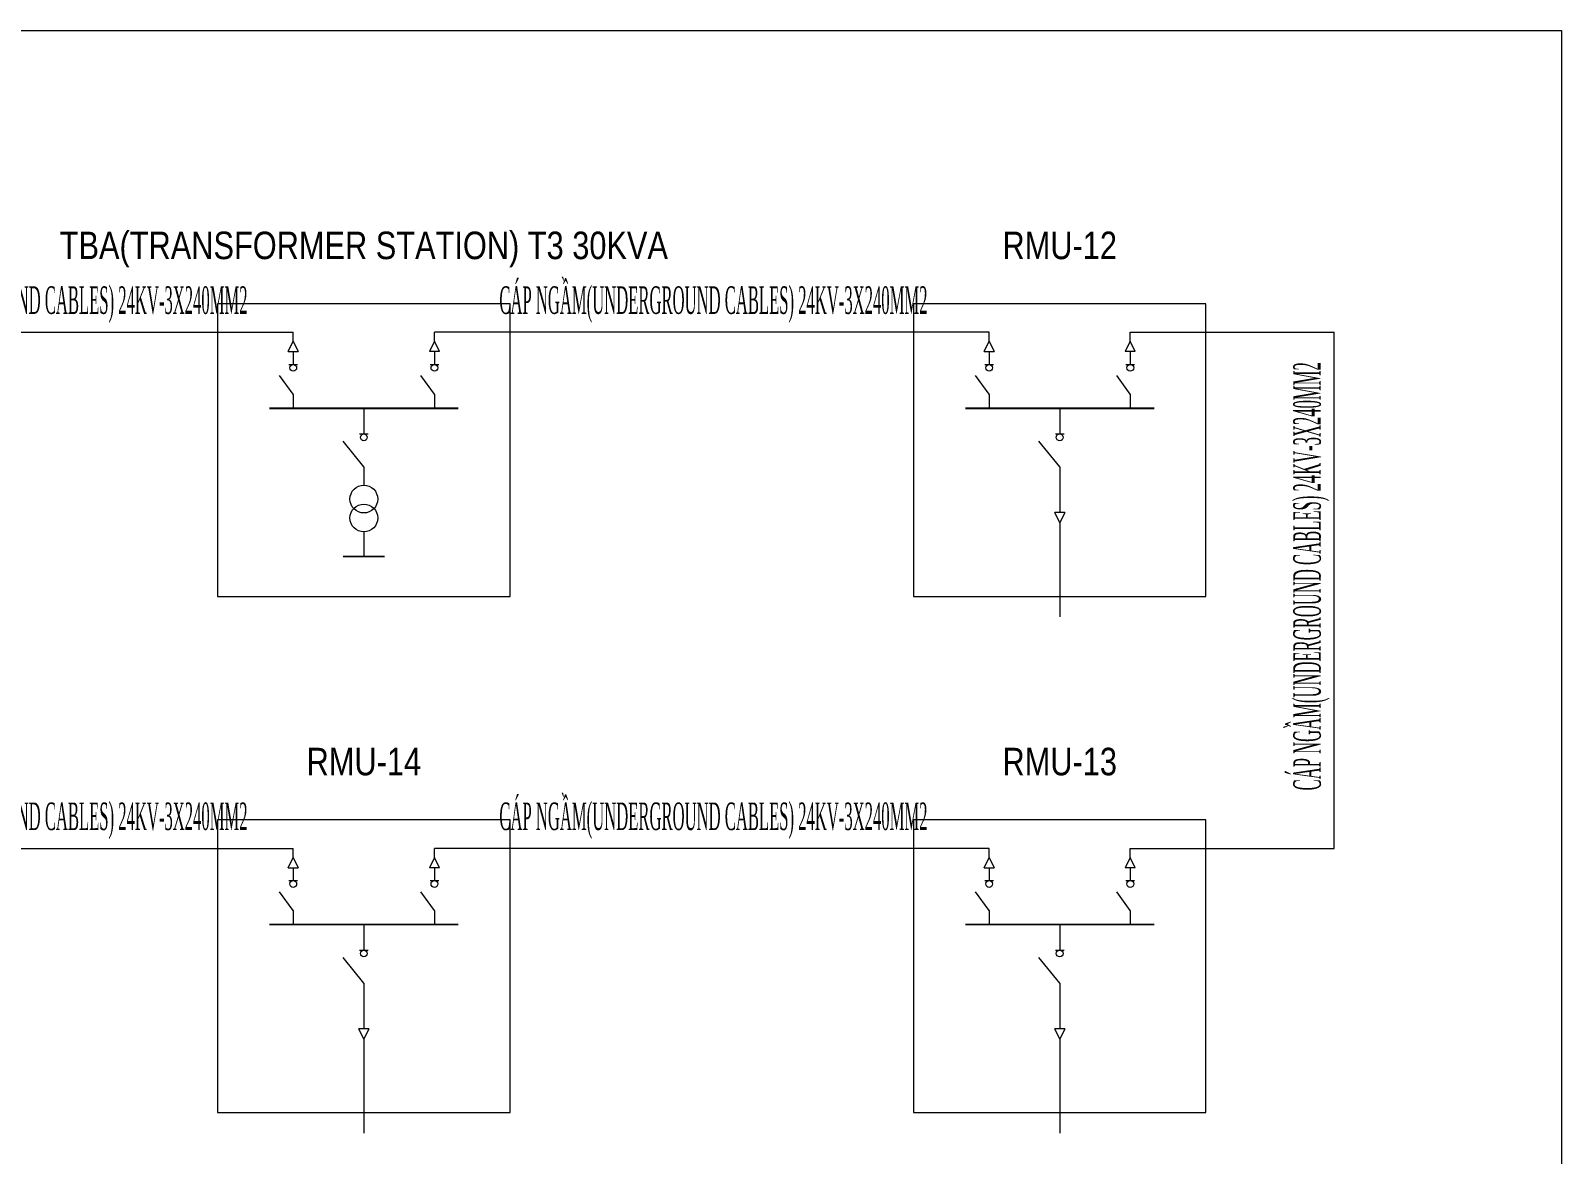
# Model space of a CAD drawing. Extents: x 391676 to 411044, y 2302576 to 2306330.
# Drawn here: x 392860 to 393416, y 2304891 to 2305300 of the extents above; entities that cross this region are included whole.
import ezdxf
from ezdxf.enums import TextEntityAlignment as Align

# ---------------------------------------------------------------- set-up
doc = ezdxf.new("R2010")
doc.units = 0
doc.header["$LTSCALE"] = 5
doc.header["$MEASUREMENT"] = 0
doc.layers.get('0').update_dxf_attribs({"linetype": 'CONTINUOUS', "lineweight": 5})
doc.styles.add('T1', font='vntimeh.shx', dxfattribs={"width": 0.6})
doc.styles.add('T2', font='VHARIAL.TTF', dxfattribs={"width": 0.8})

# ---------------------------------------------------------------- blocks, each defined once
blk = doc.blocks.new('sdgd3')
blk.add_wipeout([(396956.65, 2294428.25), (396956.65, 2295865.45), (398696.52, 2295865.45), (398696.52, 2294428.25)])
for p, q in [((398041.16, 2295755.83), (398235.69, 2295755.83)), ((398488.56, 2295755.83), (398286.98, 2295755.83)), ((398539.86, 2295755.83), (398613.98, 2295755.83)), ((398234.11, 2295744.16), (398237.27, 2295744.16)), ((398235.69, 2295748.84), (398235.69, 2295744.16)), ((398235.69, 2295748.84), (398235.69, 2295744.16)), ((398285.4, 2295744.16), (398288.57, 2295744.16)), ((398286.98, 2295748.84), (398286.98, 2295744.16)), ((398286.98, 2295748.84), (398286.98, 2295744.16)), ((398486.98, 2295744.16), (398490.14, 2295744.16)), ((398488.56, 2295748.84), (398488.56, 2295744.16)), ((398488.56, 2295748.84), (398488.56, 2295744.16)), ((398538.27, 2295744.16), (398541.44, 2295744.16)), ((398539.86, 2295748.84), (398539.86, 2295744.16)), ((398539.86, 2295748.84), (398539.86, 2295744.16)), ((398235.69, 2295733.29), (398230.75, 2295740.1)), ((398235.69, 2295733.29), (398230.75, 2295740.1)), ((398286.98, 2295733.29), (398282.05, 2295740.1)), ((398286.98, 2295733.29), (398282.05, 2295740.1)), ((398488.56, 2295733.29), (398483.62, 2295740.1)), ((398488.56, 2295733.29), (398483.62, 2295740.1)), ((398539.86, 2295733.29), (398534.92, 2295740.1)), ((398539.86, 2295733.29), (398534.92, 2295740.1)), ((398235.69, 2295733.29), (398235.69, 2295728.19)), ((398235.69, 2295733.29), (398235.69, 2295728.19)), ((398286.98, 2295733.29), (398286.98, 2295728.19)), ((398286.98, 2295733.29), (398286.98, 2295728.19)), ((398488.56, 2295733.29), (398488.56, 2295728.19)), ((398488.56, 2295733.29), (398488.56, 2295728.19)), ((398539.86, 2295733.29), (398539.86, 2295728.19)), ((398539.86, 2295733.29), (398539.86, 2295728.19)), ((398261.34, 2295728.19), (398261.34, 2295718.9)), ((398261.34, 2295728.19), (398261.34, 2295718.9)), ((398514.21, 2295728.19), (398514.21, 2295718.9)), ((398514.21, 2295728.19), (398514.21, 2295718.9)), ((398259.75, 2295718.9), (398262.92, 2295718.9)), ((398512.63, 2295718.9), (398515.79, 2295718.9)), ((398261.34, 2295706.93), (398253.79, 2295716.22)), ((398261.34, 2295706.93), (398253.79, 2295716.22)), ((398514.21, 2295706.93), (398506.67, 2295716.22)), ((398514.21, 2295706.93), (398506.67, 2295716.22)), ((398261.34, 2295706.93), (398261.34, 2295700.27)), ((398261.34, 2295706.93), (398261.34, 2295700.27)), ((398514.21, 2295706.93), (398514.21, 2295690.32)), ((398514.21, 2295706.93), (398514.21, 2295690.32)), ((398261.34, 2295683.31), (398261.34, 2295674.36)), ((398261.34, 2295683.31), (398261.34, 2295674.36)), ((398041.16, 2295568.28), (398235.69, 2295568.28)), ((398488.56, 2295568.28), (398286.98, 2295568.28)), ((398539.86, 2295568.28), (398613.98, 2295568.28)), ((398235.69, 2295561.29), (398235.69, 2295556.61)), ((398235.69, 2295561.29), (398235.69, 2295556.61)), ((398286.98, 2295561.29), (398286.98, 2295556.61)), ((398286.98, 2295561.29), (398286.98, 2295556.61)), ((398488.56, 2295561.29), (398488.56, 2295556.61)), ((398488.56, 2295561.29), (398488.56, 2295556.61)), ((398539.86, 2295561.29), (398539.86, 2295556.61)), ((398539.86, 2295561.29), (398539.86, 2295556.61)), ((398234.11, 2295556.61), (398237.27, 2295556.61)), ((398285.4, 2295556.61), (398288.57, 2295556.61)), ((398486.98, 2295556.61), (398490.14, 2295556.61)), ((398538.27, 2295556.61), (398541.44, 2295556.61)), ((398235.69, 2295545.74), (398230.75, 2295552.55)), ((398235.69, 2295545.74), (398230.75, 2295552.55)), ((398286.98, 2295545.74), (398282.05, 2295552.55)), ((398286.98, 2295545.74), (398282.05, 2295552.55)), ((398488.56, 2295545.74), (398483.62, 2295552.55)), ((398488.56, 2295545.74), (398483.62, 2295552.55)), ((398539.86, 2295545.74), (398534.92, 2295552.55)), ((398539.86, 2295545.74), (398534.92, 2295552.55)), ((398235.69, 2295545.74), (398235.69, 2295540.64)), ((398235.69, 2295545.74), (398235.69, 2295540.64)), ((398286.98, 2295545.74), (398286.98, 2295540.64)), ((398286.98, 2295545.74), (398286.98, 2295540.64)), ((398488.56, 2295545.74), (398488.56, 2295540.64)), ((398488.56, 2295545.74), (398488.56, 2295540.64)), ((398539.86, 2295545.74), (398539.86, 2295540.64)), ((398539.86, 2295545.74), (398539.86, 2295540.64)), ((398261.34, 2295540.64), (398261.34, 2295531.35)), ((398261.34, 2295540.64), (398261.34, 2295531.35)), ((398514.21, 2295540.64), (398514.21, 2295531.35)), ((398514.21, 2295540.64), (398514.21, 2295531.35)), ((398261.34, 2295519.38), (398253.79, 2295528.67)), ((398261.34, 2295519.38), (398253.79, 2295528.67)), ((398259.75, 2295531.35), (398262.92, 2295531.35)), ((398514.21, 2295519.38), (398506.67, 2295528.67)), ((398514.21, 2295519.38), (398506.67, 2295528.67)), ((398512.63, 2295531.35), (398515.79, 2295531.35)), ((398261.34, 2295519.38), (398261.34, 2295502.77)), ((398261.34, 2295519.38), (398261.34, 2295502.77)), ((398514.21, 2295519.38), (398514.21, 2295502.77)), ((398514.21, 2295519.38), (398514.21, 2295502.77))]:
    blk.add_line(p, q)
at = {"ltscale": 20}
for p, q in [((398235.69, 2295752.59), (398235.69, 2295755.83)), ((398235.69, 2295752.59), (398235.69, 2295755.83)), ((398286.98, 2295752.59), (398286.98, 2295755.83)), ((398286.98, 2295752.59), (398286.98, 2295755.83)), ((398488.56, 2295752.59), (398488.56, 2295755.83)), ((398488.56, 2295752.59), (398488.56, 2295755.83)), ((398539.86, 2295752.59), (398539.86, 2295755.83)), ((398539.86, 2295752.59), (398539.86, 2295755.83)), ((398233.86, 2295748.84), (398235.69, 2295752.59)), ((398233.86, 2295748.84), (398235.69, 2295752.59)), ((398235.69, 2295752.59), (398237.51, 2295748.84)), ((398235.69, 2295752.59), (398237.51, 2295748.84)), ((398286.98, 2295752.59), (398285.16, 2295748.84)), ((398286.98, 2295752.59), (398285.16, 2295748.84)), ((398288.81, 2295748.84), (398286.98, 2295752.59)), ((398288.81, 2295748.84), (398286.98, 2295752.59)), ((398486.74, 2295748.84), (398488.56, 2295752.59)), ((398486.74, 2295748.84), (398488.56, 2295752.59)), ((398488.56, 2295752.59), (398490.38, 2295748.84)), ((398488.56, 2295752.59), (398490.38, 2295748.84)), ((398539.86, 2295752.59), (398538.03, 2295748.84)), ((398539.86, 2295752.59), (398538.03, 2295748.84)), ((398541.68, 2295748.84), (398539.86, 2295752.59)), ((398541.68, 2295748.84), (398539.86, 2295752.59)), ((398233.86, 2295748.84), (398237.51, 2295748.84)), ((398233.86, 2295748.84), (398237.51, 2295748.84)), ((398288.81, 2295748.84), (398285.16, 2295748.84)), ((398288.81, 2295748.84), (398285.16, 2295748.84)), ((398486.74, 2295748.84), (398490.38, 2295748.84)), ((398486.74, 2295748.84), (398490.38, 2295748.84)), ((398541.68, 2295748.84), (398538.03, 2295748.84)), ((398541.68, 2295748.84), (398538.03, 2295748.84)), ((398516.03, 2295690.32), (398512.38, 2295690.32)), ((398514.21, 2295686.57), (398512.38, 2295690.32)), ((398516.03, 2295690.32), (398512.38, 2295690.32)), ((398514.21, 2295686.57), (398512.38, 2295690.32)), ((398516.03, 2295690.32), (398514.21, 2295686.57)), ((398516.03, 2295690.32), (398514.21, 2295686.57)), ((398514.21, 2295686.57), (398514.21, 2295652.4)), ((398514.21, 2295686.57), (398514.21, 2295652.4)), ((398235.69, 2295565.04), (398235.69, 2295568.28)), ((398235.69, 2295565.04), (398235.69, 2295568.28)), ((398286.98, 2295565.04), (398286.98, 2295568.28)), ((398286.98, 2295565.04), (398286.98, 2295568.28)), ((398488.56, 2295565.04), (398488.56, 2295568.28)), ((398488.56, 2295565.04), (398488.56, 2295568.28)), ((398539.86, 2295565.04), (398539.86, 2295568.28)), ((398539.86, 2295565.04), (398539.86, 2295568.28)), ((398233.86, 2295561.29), (398235.69, 2295565.04)), ((398233.86, 2295561.29), (398235.69, 2295565.04)), ((398233.86, 2295561.29), (398237.51, 2295561.29)), ((398233.86, 2295561.29), (398237.51, 2295561.29)), ((398235.69, 2295565.04), (398237.51, 2295561.29)), ((398235.69, 2295565.04), (398237.51, 2295561.29)), ((398286.98, 2295565.04), (398285.16, 2295561.29)), ((398286.98, 2295565.04), (398285.16, 2295561.29)), ((398288.81, 2295561.29), (398285.16, 2295561.29)), ((398288.81, 2295561.29), (398285.16, 2295561.29)), ((398288.81, 2295561.29), (398286.98, 2295565.04)), ((398288.81, 2295561.29), (398286.98, 2295565.04)), ((398486.74, 2295561.29), (398488.56, 2295565.04)), ((398486.74, 2295561.29), (398488.56, 2295565.04)), ((398486.74, 2295561.29), (398490.38, 2295561.29)), ((398486.74, 2295561.29), (398490.38, 2295561.29)), ((398488.56, 2295565.04), (398490.38, 2295561.29)), ((398488.56, 2295565.04), (398490.38, 2295561.29)), ((398539.86, 2295565.04), (398538.03, 2295561.29)), ((398539.86, 2295565.04), (398538.03, 2295561.29)), ((398541.68, 2295561.29), (398538.03, 2295561.29)), ((398541.68, 2295561.29), (398538.03, 2295561.29)), ((398541.68, 2295561.29), (398539.86, 2295565.04)), ((398541.68, 2295561.29), (398539.86, 2295565.04)), ((398263.16, 2295502.77), (398259.51, 2295502.77)), ((398261.34, 2295499.02), (398259.51, 2295502.77)), ((398263.16, 2295502.77), (398259.51, 2295502.77)), ((398261.34, 2295499.02), (398259.51, 2295502.77)), ((398263.16, 2295502.77), (398261.34, 2295499.02)), ((398263.16, 2295502.77), (398261.34, 2295499.02)), ((398516.03, 2295502.77), (398512.38, 2295502.77)), ((398514.21, 2295499.02), (398512.38, 2295502.77)), ((398516.03, 2295502.77), (398512.38, 2295502.77)), ((398514.21, 2295499.02), (398512.38, 2295502.77)), ((398516.03, 2295502.77), (398514.21, 2295499.02)), ((398516.03, 2295502.77), (398514.21, 2295499.02)), ((398261.34, 2295499.02), (398261.34, 2295464.85)), ((398261.34, 2295499.02), (398261.34, 2295464.85)), ((398514.21, 2295499.02), (398514.21, 2295464.85)), ((398514.21, 2295499.02), (398514.21, 2295464.85))]:
    blk.add_line(p, q, dxfattribs=at)
at = {"ltscale": 2}
blk.add_line((398613.98, 2295568.28), (398613.98, 2295755.83), dxfattribs=at)
at = {"color": 6}
blk.add_line((398268.86, 2295674.36), (398253.81, 2295674.36), dxfattribs=at)
blk.add_line((398268.86, 2295674.36), (398253.81, 2295674.36), dxfattribs=at)
at = {"ltscale": 2}
blk.add_lwpolyline([(396956.65, 2295865.45), (398696.52, 2295865.45), (398696.52, 2294428.25), (396956.65, 2294428.25)], close=True, dxfattribs=at)
at = {"color": 3}
for points in [[(398208.18, 2295766.2), (398208.18, 2295659.88), (398314.5, 2295659.88), (398314.5, 2295766.2)], [(398461.05, 2295766.2), (398461.05, 2295659.88), (398567.37, 2295659.88), (398567.37, 2295766.2)], [(398208.18, 2295578.65), (398208.18, 2295472.34), (398314.5, 2295472.34), (398314.5, 2295578.65)], [(398461.05, 2295578.65), (398461.05, 2295472.34), (398567.37, 2295472.34), (398567.37, 2295578.65)]]:
    blk.add_lwpolyline(points, close=True, dxfattribs=at)
at = {"color": 6, "const_width": 0.652}
for points in [[(398226.99, 2295728.19), (398295.68, 2295728.19)], [(398479.86, 2295728.19), (398548.55, 2295728.19)], [(398253.81, 2295674.36), (398268.86, 2295674.36)], [(398226.99, 2295540.64), (398295.68, 2295540.64)], [(398479.86, 2295540.64), (398548.55, 2295540.64)]]:
    blk.add_lwpolyline(points, dxfattribs=at)
for centre, radius in [((398235.69, 2295742.93), 1.23), ((398235.69, 2295742.93), 1.23), ((398286.98, 2295742.93), 1.23), ((398286.98, 2295742.93), 1.23), ((398488.56, 2295742.93), 1.23), ((398488.56, 2295742.93), 1.23), ((398539.86, 2295742.93), 1.23), ((398539.86, 2295742.93), 1.23), ((398261.34, 2295717.67), 1.23), ((398261.34, 2295717.67), 1.23), ((398514.21, 2295717.67), 1.23), ((398514.21, 2295717.67), 1.23), ((398261.34, 2295695.23), 5.05), ((398261.34, 2295695.23), 5.05), ((398261.34, 2295688.36), 5.05), ((398261.34, 2295688.36), 5.05), ((398235.69, 2295555.38), 1.23), ((398235.69, 2295555.38), 1.23), ((398286.98, 2295555.38), 1.23), ((398286.98, 2295555.38), 1.23), ((398488.56, 2295555.38), 1.23), ((398488.56, 2295555.38), 1.23), ((398539.86, 2295555.38), 1.23), ((398539.86, 2295555.38), 1.23), ((398261.34, 2295530.12), 1.23), ((398261.34, 2295530.12), 1.23), ((398514.21, 2295530.12), 1.23), ((398514.21, 2295530.12), 1.23)]:
    blk.add_circle(centre, radius)
for s, style, width, p in [('TBA(TRANSFORMER STATION) t4 50kva', 'T2', 0.8, (398261.34, 2295782.41)), ('RMU-12', 'T2', 0.8, (398514.21, 2295782.41)), ('c¸p NGÇM(UNDERGROUND CABLES) 24kv-3X240mm2', 'T1', 0.4, (398141.3, 2295762.53)), ('c¸p NGÇM(UNDERGROUND CABLES) 24kv-3X240mm2', 'T1', 0.4, (398388.38, 2295762.53)), ('RMU-14', 'T2', 0.8, (398261.34, 2295594.86)), ('RMU-13', 'T2', 0.8, (398514.21, 2295594.86)), ('c¸p NGÇM(UNDERGROUND CABLES) 24kv-3X240mm2', 'T1', 0.4, (398141.3, 2295574.98)), ('c¸p NGÇM(UNDERGROUND CABLES) 24kv-3X240mm2', 'T1', 0.4, (398388.38, 2295574.98))]:
    blk.add_text(s, height=10, dxfattribs=dict(style=style, width=width)).set_placement(p, align=Align.CENTER)
at = {"style": 'T1', "width": 0.4}
blk.add_text('c¸p NGÇM(UNDERGROUND CABLES) 24kv-3X240mm2', height=10, rotation=90, dxfattribs=at).set_placement((398609.08, 2295667.17), align=Align.CENTER)
blk.add_wipeout([(396956.65, 2294428.25), (396956.65, 2295865.45), (398696.52, 2295865.45), (398696.52, 2294428.25)])
for p, q in [((398041.16, 2295755.83), (398235.69, 2295755.83)), ((398488.56, 2295755.83), (398286.98, 2295755.83)), ((398539.86, 2295755.83), (398613.98, 2295755.83)), ((398234.11, 2295744.16), (398237.27, 2295744.16)), ((398235.69, 2295748.84), (398235.69, 2295744.16)), ((398235.69, 2295748.84), (398235.69, 2295744.16)), ((398285.4, 2295744.16), (398288.57, 2295744.16)), ((398286.98, 2295748.84), (398286.98, 2295744.16)), ((398286.98, 2295748.84), (398286.98, 2295744.16)), ((398486.98, 2295744.16), (398490.14, 2295744.16)), ((398488.56, 2295748.84), (398488.56, 2295744.16)), ((398488.56, 2295748.84), (398488.56, 2295744.16)), ((398538.27, 2295744.16), (398541.44, 2295744.16)), ((398539.86, 2295748.84), (398539.86, 2295744.16)), ((398539.86, 2295748.84), (398539.86, 2295744.16)), ((398235.69, 2295733.29), (398230.75, 2295740.1)), ((398235.69, 2295733.29), (398230.75, 2295740.1)), ((398286.98, 2295733.29), (398282.05, 2295740.1)), ((398286.98, 2295733.29), (398282.05, 2295740.1)), ((398488.56, 2295733.29), (398483.62, 2295740.1)), ((398488.56, 2295733.29), (398483.62, 2295740.1)), ((398539.86, 2295733.29), (398534.92, 2295740.1)), ((398539.86, 2295733.29), (398534.92, 2295740.1)), ((398235.69, 2295733.29), (398235.69, 2295728.19)), ((398235.69, 2295733.29), (398235.69, 2295728.19)), ((398286.98, 2295733.29), (398286.98, 2295728.19)), ((398286.98, 2295733.29), (398286.98, 2295728.19)), ((398488.56, 2295733.29), (398488.56, 2295728.19)), ((398488.56, 2295733.29), (398488.56, 2295728.19)), ((398539.86, 2295733.29), (398539.86, 2295728.19)), ((398539.86, 2295733.29), (398539.86, 2295728.19)), ((398261.34, 2295728.19), (398261.34, 2295718.9)), ((398261.34, 2295728.19), (398261.34, 2295718.9)), ((398514.21, 2295728.19), (398514.21, 2295718.9)), ((398514.21, 2295728.19), (398514.21, 2295718.9)), ((398259.75, 2295718.9), (398262.92, 2295718.9)), ((398512.63, 2295718.9), (398515.79, 2295718.9)), ((398261.34, 2295706.93), (398253.79, 2295716.22)), ((398261.34, 2295706.93), (398253.79, 2295716.22)), ((398514.21, 2295706.93), (398506.67, 2295716.22)), ((398514.21, 2295706.93), (398506.67, 2295716.22)), ((398261.34, 2295706.93), (398261.34, 2295700.27)), ((398261.34, 2295706.93), (398261.34, 2295700.27)), ((398514.21, 2295706.93), (398514.21, 2295690.32)), ((398514.21, 2295706.93), (398514.21, 2295690.32)), ((398261.34, 2295683.31), (398261.34, 2295674.36)), ((398261.34, 2295683.31), (398261.34, 2295674.36)), ((398041.16, 2295568.28), (398235.69, 2295568.28)), ((398488.56, 2295568.28), (398286.98, 2295568.28)), ((398539.86, 2295568.28), (398613.98, 2295568.28)), ((398235.69, 2295561.29), (398235.69, 2295556.61)), ((398235.69, 2295561.29), (398235.69, 2295556.61)), ((398286.98, 2295561.29), (398286.98, 2295556.61)), ((398286.98, 2295561.29), (398286.98, 2295556.61)), ((398488.56, 2295561.29), (398488.56, 2295556.61)), ((398488.56, 2295561.29), (398488.56, 2295556.61)), ((398539.86, 2295561.29), (398539.86, 2295556.61)), ((398539.86, 2295561.29), (398539.86, 2295556.61)), ((398234.11, 2295556.61), (398237.27, 2295556.61)), ((398285.4, 2295556.61), (398288.57, 2295556.61)), ((398486.98, 2295556.61), (398490.14, 2295556.61)), ((398538.27, 2295556.61), (398541.44, 2295556.61)), ((398235.69, 2295545.74), (398230.75, 2295552.55)), ((398235.69, 2295545.74), (398230.75, 2295552.55)), ((398286.98, 2295545.74), (398282.05, 2295552.55)), ((398286.98, 2295545.74), (398282.05, 2295552.55)), ((398488.56, 2295545.74), (398483.62, 2295552.55)), ((398488.56, 2295545.74), (398483.62, 2295552.55)), ((398539.86, 2295545.74), (398534.92, 2295552.55)), ((398539.86, 2295545.74), (398534.92, 2295552.55)), ((398235.69, 2295545.74), (398235.69, 2295540.64)), ((398235.69, 2295545.74), (398235.69, 2295540.64)), ((398286.98, 2295545.74), (398286.98, 2295540.64)), ((398286.98, 2295545.74), (398286.98, 2295540.64)), ((398488.56, 2295545.74), (398488.56, 2295540.64)), ((398488.56, 2295545.74), (398488.56, 2295540.64)), ((398539.86, 2295545.74), (398539.86, 2295540.64)), ((398539.86, 2295545.74), (398539.86, 2295540.64)), ((398261.34, 2295540.64), (398261.34, 2295531.35)), ((398261.34, 2295540.64), (398261.34, 2295531.35)), ((398514.21, 2295540.64), (398514.21, 2295531.35)), ((398514.21, 2295540.64), (398514.21, 2295531.35)), ((398261.34, 2295519.38), (398253.79, 2295528.67)), ((398261.34, 2295519.38), (398253.79, 2295528.67)), ((398259.75, 2295531.35), (398262.92, 2295531.35)), ((398514.21, 2295519.38), (398506.67, 2295528.67)), ((398514.21, 2295519.38), (398506.67, 2295528.67)), ((398512.63, 2295531.35), (398515.79, 2295531.35)), ((398261.34, 2295519.38), (398261.34, 2295502.77)), ((398261.34, 2295519.38), (398261.34, 2295502.77)), ((398514.21, 2295519.38), (398514.21, 2295502.77)), ((398514.21, 2295519.38), (398514.21, 2295502.77))]:
    blk.add_line(p, q)
at = {"ltscale": 20}
for p, q in [((398235.69, 2295752.59), (398235.69, 2295755.83)), ((398235.69, 2295752.59), (398235.69, 2295755.83)), ((398286.98, 2295752.59), (398286.98, 2295755.83)), ((398286.98, 2295752.59), (398286.98, 2295755.83)), ((398488.56, 2295752.59), (398488.56, 2295755.83)), ((398488.56, 2295752.59), (398488.56, 2295755.83)), ((398539.86, 2295752.59), (398539.86, 2295755.83)), ((398539.86, 2295752.59), (398539.86, 2295755.83)), ((398233.86, 2295748.84), (398235.69, 2295752.59)), ((398233.86, 2295748.84), (398235.69, 2295752.59)), ((398235.69, 2295752.59), (398237.51, 2295748.84)), ((398235.69, 2295752.59), (398237.51, 2295748.84)), ((398286.98, 2295752.59), (398285.16, 2295748.84)), ((398286.98, 2295752.59), (398285.16, 2295748.84)), ((398288.81, 2295748.84), (398286.98, 2295752.59)), ((398288.81, 2295748.84), (398286.98, 2295752.59)), ((398486.74, 2295748.84), (398488.56, 2295752.59)), ((398486.74, 2295748.84), (398488.56, 2295752.59)), ((398488.56, 2295752.59), (398490.38, 2295748.84)), ((398488.56, 2295752.59), (398490.38, 2295748.84)), ((398539.86, 2295752.59), (398538.03, 2295748.84)), ((398539.86, 2295752.59), (398538.03, 2295748.84)), ((398541.68, 2295748.84), (398539.86, 2295752.59)), ((398541.68, 2295748.84), (398539.86, 2295752.59)), ((398233.86, 2295748.84), (398237.51, 2295748.84)), ((398233.86, 2295748.84), (398237.51, 2295748.84)), ((398288.81, 2295748.84), (398285.16, 2295748.84)), ((398288.81, 2295748.84), (398285.16, 2295748.84)), ((398486.74, 2295748.84), (398490.38, 2295748.84)), ((398486.74, 2295748.84), (398490.38, 2295748.84)), ((398541.68, 2295748.84), (398538.03, 2295748.84)), ((398541.68, 2295748.84), (398538.03, 2295748.84)), ((398516.03, 2295690.32), (398512.38, 2295690.32)), ((398514.21, 2295686.57), (398512.38, 2295690.32)), ((398516.03, 2295690.32), (398512.38, 2295690.32)), ((398514.21, 2295686.57), (398512.38, 2295690.32)), ((398516.03, 2295690.32), (398514.21, 2295686.57)), ((398516.03, 2295690.32), (398514.21, 2295686.57)), ((398514.21, 2295686.57), (398514.21, 2295652.4)), ((398514.21, 2295686.57), (398514.21, 2295652.4)), ((398235.69, 2295565.04), (398235.69, 2295568.28)), ((398235.69, 2295565.04), (398235.69, 2295568.28)), ((398286.98, 2295565.04), (398286.98, 2295568.28)), ((398286.98, 2295565.04), (398286.98, 2295568.28)), ((398488.56, 2295565.04), (398488.56, 2295568.28)), ((398488.56, 2295565.04), (398488.56, 2295568.28)), ((398539.86, 2295565.04), (398539.86, 2295568.28)), ((398539.86, 2295565.04), (398539.86, 2295568.28)), ((398233.86, 2295561.29), (398235.69, 2295565.04)), ((398233.86, 2295561.29), (398235.69, 2295565.04)), ((398233.86, 2295561.29), (398237.51, 2295561.29)), ((398233.86, 2295561.29), (398237.51, 2295561.29)), ((398235.69, 2295565.04), (398237.51, 2295561.29)), ((398235.69, 2295565.04), (398237.51, 2295561.29)), ((398286.98, 2295565.04), (398285.16, 2295561.29)), ((398286.98, 2295565.04), (398285.16, 2295561.29)), ((398288.81, 2295561.29), (398285.16, 2295561.29)), ((398288.81, 2295561.29), (398285.16, 2295561.29)), ((398288.81, 2295561.29), (398286.98, 2295565.04)), ((398288.81, 2295561.29), (398286.98, 2295565.04)), ((398486.74, 2295561.29), (398488.56, 2295565.04)), ((398486.74, 2295561.29), (398488.56, 2295565.04)), ((398486.74, 2295561.29), (398490.38, 2295561.29)), ((398486.74, 2295561.29), (398490.38, 2295561.29)), ((398488.56, 2295565.04), (398490.38, 2295561.29)), ((398488.56, 2295565.04), (398490.38, 2295561.29)), ((398539.86, 2295565.04), (398538.03, 2295561.29)), ((398539.86, 2295565.04), (398538.03, 2295561.29)), ((398541.68, 2295561.29), (398538.03, 2295561.29)), ((398541.68, 2295561.29), (398538.03, 2295561.29)), ((398541.68, 2295561.29), (398539.86, 2295565.04)), ((398541.68, 2295561.29), (398539.86, 2295565.04)), ((398263.16, 2295502.77), (398259.51, 2295502.77)), ((398261.34, 2295499.02), (398259.51, 2295502.77)), ((398263.16, 2295502.77), (398259.51, 2295502.77)), ((398261.34, 2295499.02), (398259.51, 2295502.77)), ((398263.16, 2295502.77), (398261.34, 2295499.02)), ((398263.16, 2295502.77), (398261.34, 2295499.02)), ((398516.03, 2295502.77), (398512.38, 2295502.77)), ((398514.21, 2295499.02), (398512.38, 2295502.77)), ((398516.03, 2295502.77), (398512.38, 2295502.77)), ((398514.21, 2295499.02), (398512.38, 2295502.77)), ((398516.03, 2295502.77), (398514.21, 2295499.02)), ((398516.03, 2295502.77), (398514.21, 2295499.02)), ((398261.34, 2295499.02), (398261.34, 2295464.85)), ((398261.34, 2295499.02), (398261.34, 2295464.85)), ((398514.21, 2295499.02), (398514.21, 2295464.85)), ((398514.21, 2295499.02), (398514.21, 2295464.85))]:
    blk.add_line(p, q, dxfattribs=at)
at = {"ltscale": 2}
blk.add_line((398613.98, 2295568.28), (398613.98, 2295755.83), dxfattribs=at)
at = {"color": 6}
blk.add_line((398268.86, 2295674.36), (398253.81, 2295674.36), dxfattribs=at)
blk.add_line((398268.86, 2295674.36), (398253.81, 2295674.36), dxfattribs=at)
at = {"ltscale": 2}
blk.add_lwpolyline([(396956.65, 2295865.45), (398696.52, 2295865.45), (398696.52, 2294428.25), (396956.65, 2294428.25)], close=True, dxfattribs=at)
at = {"color": 3}
for points in [[(398208.18, 2295766.2), (398208.18, 2295659.88), (398314.5, 2295659.88), (398314.5, 2295766.2)], [(398461.05, 2295766.2), (398461.05, 2295659.88), (398567.37, 2295659.88), (398567.37, 2295766.2)], [(398208.18, 2295578.65), (398208.18, 2295472.34), (398314.5, 2295472.34), (398314.5, 2295578.65)], [(398461.05, 2295578.65), (398461.05, 2295472.34), (398567.37, 2295472.34), (398567.37, 2295578.65)]]:
    blk.add_lwpolyline(points, close=True, dxfattribs=at)
at = {"color": 6, "const_width": 0.652}
for points in [[(398226.99, 2295728.19), (398295.68, 2295728.19)], [(398479.86, 2295728.19), (398548.55, 2295728.19)], [(398253.81, 2295674.36), (398268.86, 2295674.36)], [(398226.99, 2295540.64), (398295.68, 2295540.64)], [(398479.86, 2295540.64), (398548.55, 2295540.64)]]:
    blk.add_lwpolyline(points, dxfattribs=at)
for centre, radius in [((398235.69, 2295742.93), 1.23), ((398235.69, 2295742.93), 1.23), ((398286.98, 2295742.93), 1.23), ((398286.98, 2295742.93), 1.23), ((398488.56, 2295742.93), 1.23), ((398488.56, 2295742.93), 1.23), ((398539.86, 2295742.93), 1.23), ((398539.86, 2295742.93), 1.23), ((398261.34, 2295717.67), 1.23), ((398261.34, 2295717.67), 1.23), ((398514.21, 2295717.67), 1.23), ((398514.21, 2295717.67), 1.23), ((398261.34, 2295695.23), 5.05), ((398261.34, 2295695.23), 5.05), ((398261.34, 2295688.36), 5.05), ((398261.34, 2295688.36), 5.05), ((398235.69, 2295555.38), 1.23), ((398235.69, 2295555.38), 1.23), ((398286.98, 2295555.38), 1.23), ((398286.98, 2295555.38), 1.23), ((398488.56, 2295555.38), 1.23), ((398488.56, 2295555.38), 1.23), ((398539.86, 2295555.38), 1.23), ((398539.86, 2295555.38), 1.23), ((398261.34, 2295530.12), 1.23), ((398261.34, 2295530.12), 1.23), ((398514.21, 2295530.12), 1.23), ((398514.21, 2295530.12), 1.23)]:
    blk.add_circle(centre, radius)
for s, style, width, p in [('TBA(TRANSFORMER STATION) t4 50kva', 'T2', 0.8, (398261.34, 2295782.41)), ('RMU-12', 'T2', 0.8, (398514.21, 2295782.41)), ('c¸p NGÇM(UNDERGROUND CABLES) 24kv-3X240mm2', 'T1', 0.4, (398141.3, 2295762.53)), ('c¸p NGÇM(UNDERGROUND CABLES) 24kv-3X240mm2', 'T1', 0.4, (398388.38, 2295762.53)), ('RMU-14', 'T2', 0.8, (398261.34, 2295594.86)), ('RMU-13', 'T2', 0.8, (398514.21, 2295594.86)), ('c¸p NGÇM(UNDERGROUND CABLES) 24kv-3X240mm2', 'T1', 0.4, (398141.3, 2295574.98)), ('c¸p NGÇM(UNDERGROUND CABLES) 24kv-3X240mm2', 'T1', 0.4, (398388.38, 2295574.98))]:
    blk.add_text(s, height=10, dxfattribs=dict(style=style, width=width)).set_placement(p, align=Align.CENTER)
at = {"style": 'T1', "width": 0.4}
blk.add_text('c¸p NGÇM(UNDERGROUND CABLES) 24kv-3X240mm2', height=10, rotation=90, dxfattribs=at).set_placement((398609.08, 2295667.17), align=Align.CENTER)
blk.add_wipeout([(396956.65, 2294428.25), (396956.65, 2295865.45), (398696.52, 2295865.45), (398696.52, 2294428.25)])
for p, q in [((398041.16, 2295755.83), (398235.69, 2295755.83)), ((398488.56, 2295755.83), (398286.98, 2295755.83)), ((398539.86, 2295755.83), (398613.98, 2295755.83)), ((398234.11, 2295744.16), (398237.27, 2295744.16)), ((398235.69, 2295748.84), (398235.69, 2295744.16)), ((398235.69, 2295748.84), (398235.69, 2295744.16)), ((398285.4, 2295744.16), (398288.57, 2295744.16)), ((398286.98, 2295748.84), (398286.98, 2295744.16)), ((398286.98, 2295748.84), (398286.98, 2295744.16)), ((398486.98, 2295744.16), (398490.14, 2295744.16)), ((398488.56, 2295748.84), (398488.56, 2295744.16)), ((398488.56, 2295748.84), (398488.56, 2295744.16)), ((398538.27, 2295744.16), (398541.44, 2295744.16)), ((398539.86, 2295748.84), (398539.86, 2295744.16)), ((398539.86, 2295748.84), (398539.86, 2295744.16)), ((398235.69, 2295733.29), (398230.75, 2295740.1)), ((398235.69, 2295733.29), (398230.75, 2295740.1)), ((398286.98, 2295733.29), (398282.05, 2295740.1)), ((398286.98, 2295733.29), (398282.05, 2295740.1)), ((398488.56, 2295733.29), (398483.62, 2295740.1)), ((398488.56, 2295733.29), (398483.62, 2295740.1)), ((398539.86, 2295733.29), (398534.92, 2295740.1)), ((398539.86, 2295733.29), (398534.92, 2295740.1)), ((398235.69, 2295733.29), (398235.69, 2295728.19)), ((398235.69, 2295733.29), (398235.69, 2295728.19)), ((398286.98, 2295733.29), (398286.98, 2295728.19)), ((398286.98, 2295733.29), (398286.98, 2295728.19)), ((398488.56, 2295733.29), (398488.56, 2295728.19)), ((398488.56, 2295733.29), (398488.56, 2295728.19)), ((398539.86, 2295733.29), (398539.86, 2295728.19)), ((398539.86, 2295733.29), (398539.86, 2295728.19)), ((398261.34, 2295728.19), (398261.34, 2295718.9)), ((398261.34, 2295728.19), (398261.34, 2295718.9)), ((398514.21, 2295728.19), (398514.21, 2295718.9)), ((398514.21, 2295728.19), (398514.21, 2295718.9)), ((398259.75, 2295718.9), (398262.92, 2295718.9)), ((398512.63, 2295718.9), (398515.79, 2295718.9)), ((398261.34, 2295706.93), (398253.79, 2295716.22)), ((398261.34, 2295706.93), (398253.79, 2295716.22)), ((398514.21, 2295706.93), (398506.67, 2295716.22)), ((398514.21, 2295706.93), (398506.67, 2295716.22)), ((398261.34, 2295706.93), (398261.34, 2295700.27)), ((398261.34, 2295706.93), (398261.34, 2295700.27)), ((398514.21, 2295706.93), (398514.21, 2295690.32)), ((398514.21, 2295706.93), (398514.21, 2295690.32)), ((398261.34, 2295683.31), (398261.34, 2295674.36)), ((398261.34, 2295683.31), (398261.34, 2295674.36)), ((398041.16, 2295568.28), (398235.69, 2295568.28)), ((398488.56, 2295568.28), (398286.98, 2295568.28)), ((398539.86, 2295568.28), (398613.98, 2295568.28)), ((398235.69, 2295561.29), (398235.69, 2295556.61)), ((398235.69, 2295561.29), (398235.69, 2295556.61)), ((398286.98, 2295561.29), (398286.98, 2295556.61)), ((398286.98, 2295561.29), (398286.98, 2295556.61)), ((398488.56, 2295561.29), (398488.56, 2295556.61)), ((398488.56, 2295561.29), (398488.56, 2295556.61)), ((398539.86, 2295561.29), (398539.86, 2295556.61)), ((398539.86, 2295561.29), (398539.86, 2295556.61)), ((398234.11, 2295556.61), (398237.27, 2295556.61)), ((398285.4, 2295556.61), (398288.57, 2295556.61)), ((398486.98, 2295556.61), (398490.14, 2295556.61)), ((398538.27, 2295556.61), (398541.44, 2295556.61)), ((398235.69, 2295545.74), (398230.75, 2295552.55)), ((398235.69, 2295545.74), (398230.75, 2295552.55)), ((398286.98, 2295545.74), (398282.05, 2295552.55)), ((398286.98, 2295545.74), (398282.05, 2295552.55)), ((398488.56, 2295545.74), (398483.62, 2295552.55)), ((398488.56, 2295545.74), (398483.62, 2295552.55)), ((398539.86, 2295545.74), (398534.92, 2295552.55)), ((398539.86, 2295545.74), (398534.92, 2295552.55)), ((398235.69, 2295545.74), (398235.69, 2295540.64)), ((398235.69, 2295545.74), (398235.69, 2295540.64)), ((398286.98, 2295545.74), (398286.98, 2295540.64)), ((398286.98, 2295545.74), (398286.98, 2295540.64)), ((398488.56, 2295545.74), (398488.56, 2295540.64)), ((398488.56, 2295545.74), (398488.56, 2295540.64)), ((398539.86, 2295545.74), (398539.86, 2295540.64)), ((398539.86, 2295545.74), (398539.86, 2295540.64)), ((398261.34, 2295540.64), (398261.34, 2295531.35)), ((398261.34, 2295540.64), (398261.34, 2295531.35)), ((398514.21, 2295540.64), (398514.21, 2295531.35)), ((398514.21, 2295540.64), (398514.21, 2295531.35)), ((398261.34, 2295519.38), (398253.79, 2295528.67)), ((398261.34, 2295519.38), (398253.79, 2295528.67)), ((398259.75, 2295531.35), (398262.92, 2295531.35)), ((398514.21, 2295519.38), (398506.67, 2295528.67)), ((398514.21, 2295519.38), (398506.67, 2295528.67)), ((398512.63, 2295531.35), (398515.79, 2295531.35)), ((398261.34, 2295519.38), (398261.34, 2295502.77)), ((398261.34, 2295519.38), (398261.34, 2295502.77)), ((398514.21, 2295519.38), (398514.21, 2295502.77)), ((398514.21, 2295519.38), (398514.21, 2295502.77))]:
    blk.add_line(p, q)
at = {"ltscale": 20}
for p, q in [((398235.69, 2295752.59), (398235.69, 2295755.83)), ((398235.69, 2295752.59), (398235.69, 2295755.83)), ((398286.98, 2295752.59), (398286.98, 2295755.83)), ((398286.98, 2295752.59), (398286.98, 2295755.83)), ((398488.56, 2295752.59), (398488.56, 2295755.83)), ((398488.56, 2295752.59), (398488.56, 2295755.83)), ((398539.86, 2295752.59), (398539.86, 2295755.83)), ((398539.86, 2295752.59), (398539.86, 2295755.83)), ((398233.86, 2295748.84), (398235.69, 2295752.59)), ((398233.86, 2295748.84), (398235.69, 2295752.59)), ((398235.69, 2295752.59), (398237.51, 2295748.84)), ((398235.69, 2295752.59), (398237.51, 2295748.84)), ((398286.98, 2295752.59), (398285.16, 2295748.84)), ((398286.98, 2295752.59), (398285.16, 2295748.84)), ((398288.81, 2295748.84), (398286.98, 2295752.59)), ((398288.81, 2295748.84), (398286.98, 2295752.59)), ((398486.74, 2295748.84), (398488.56, 2295752.59)), ((398486.74, 2295748.84), (398488.56, 2295752.59)), ((398488.56, 2295752.59), (398490.38, 2295748.84)), ((398488.56, 2295752.59), (398490.38, 2295748.84)), ((398539.86, 2295752.59), (398538.03, 2295748.84)), ((398539.86, 2295752.59), (398538.03, 2295748.84)), ((398541.68, 2295748.84), (398539.86, 2295752.59)), ((398541.68, 2295748.84), (398539.86, 2295752.59)), ((398233.86, 2295748.84), (398237.51, 2295748.84)), ((398233.86, 2295748.84), (398237.51, 2295748.84)), ((398288.81, 2295748.84), (398285.16, 2295748.84)), ((398288.81, 2295748.84), (398285.16, 2295748.84)), ((398486.74, 2295748.84), (398490.38, 2295748.84)), ((398486.74, 2295748.84), (398490.38, 2295748.84)), ((398541.68, 2295748.84), (398538.03, 2295748.84)), ((398541.68, 2295748.84), (398538.03, 2295748.84)), ((398516.03, 2295690.32), (398512.38, 2295690.32)), ((398514.21, 2295686.57), (398512.38, 2295690.32)), ((398516.03, 2295690.32), (398512.38, 2295690.32)), ((398514.21, 2295686.57), (398512.38, 2295690.32)), ((398516.03, 2295690.32), (398514.21, 2295686.57)), ((398516.03, 2295690.32), (398514.21, 2295686.57)), ((398514.21, 2295686.57), (398514.21, 2295652.4)), ((398514.21, 2295686.57), (398514.21, 2295652.4)), ((398235.69, 2295565.04), (398235.69, 2295568.28)), ((398235.69, 2295565.04), (398235.69, 2295568.28)), ((398286.98, 2295565.04), (398286.98, 2295568.28)), ((398286.98, 2295565.04), (398286.98, 2295568.28)), ((398488.56, 2295565.04), (398488.56, 2295568.28)), ((398488.56, 2295565.04), (398488.56, 2295568.28)), ((398539.86, 2295565.04), (398539.86, 2295568.28)), ((398539.86, 2295565.04), (398539.86, 2295568.28)), ((398233.86, 2295561.29), (398235.69, 2295565.04)), ((398233.86, 2295561.29), (398235.69, 2295565.04)), ((398233.86, 2295561.29), (398237.51, 2295561.29)), ((398233.86, 2295561.29), (398237.51, 2295561.29)), ((398235.69, 2295565.04), (398237.51, 2295561.29)), ((398235.69, 2295565.04), (398237.51, 2295561.29)), ((398286.98, 2295565.04), (398285.16, 2295561.29)), ((398286.98, 2295565.04), (398285.16, 2295561.29)), ((398288.81, 2295561.29), (398285.16, 2295561.29)), ((398288.81, 2295561.29), (398285.16, 2295561.29)), ((398288.81, 2295561.29), (398286.98, 2295565.04)), ((398288.81, 2295561.29), (398286.98, 2295565.04)), ((398486.74, 2295561.29), (398488.56, 2295565.04)), ((398486.74, 2295561.29), (398488.56, 2295565.04)), ((398486.74, 2295561.29), (398490.38, 2295561.29)), ((398486.74, 2295561.29), (398490.38, 2295561.29)), ((398488.56, 2295565.04), (398490.38, 2295561.29)), ((398488.56, 2295565.04), (398490.38, 2295561.29)), ((398539.86, 2295565.04), (398538.03, 2295561.29)), ((398539.86, 2295565.04), (398538.03, 2295561.29)), ((398541.68, 2295561.29), (398538.03, 2295561.29)), ((398541.68, 2295561.29), (398538.03, 2295561.29)), ((398541.68, 2295561.29), (398539.86, 2295565.04)), ((398541.68, 2295561.29), (398539.86, 2295565.04)), ((398263.16, 2295502.77), (398259.51, 2295502.77)), ((398261.34, 2295499.02), (398259.51, 2295502.77)), ((398263.16, 2295502.77), (398259.51, 2295502.77)), ((398261.34, 2295499.02), (398259.51, 2295502.77)), ((398263.16, 2295502.77), (398261.34, 2295499.02)), ((398263.16, 2295502.77), (398261.34, 2295499.02)), ((398516.03, 2295502.77), (398512.38, 2295502.77)), ((398514.21, 2295499.02), (398512.38, 2295502.77)), ((398516.03, 2295502.77), (398512.38, 2295502.77)), ((398514.21, 2295499.02), (398512.38, 2295502.77)), ((398516.03, 2295502.77), (398514.21, 2295499.02)), ((398516.03, 2295502.77), (398514.21, 2295499.02)), ((398261.34, 2295499.02), (398261.34, 2295464.85)), ((398261.34, 2295499.02), (398261.34, 2295464.85)), ((398514.21, 2295499.02), (398514.21, 2295464.85)), ((398514.21, 2295499.02), (398514.21, 2295464.85))]:
    blk.add_line(p, q, dxfattribs=at)
at = {"ltscale": 2}
blk.add_line((398613.98, 2295568.28), (398613.98, 2295755.83), dxfattribs=at)
at = {"color": 6}
blk.add_line((398268.86, 2295674.36), (398253.81, 2295674.36), dxfattribs=at)
blk.add_line((398268.86, 2295674.36), (398253.81, 2295674.36), dxfattribs=at)
at = {"ltscale": 2}
blk.add_lwpolyline([(396956.65, 2295865.45), (398696.52, 2295865.45), (398696.52, 2294428.25), (396956.65, 2294428.25)], close=True, dxfattribs=at)
at = {"color": 3}
for points in [[(398208.18, 2295766.2), (398208.18, 2295659.88), (398314.5, 2295659.88), (398314.5, 2295766.2)], [(398461.05, 2295766.2), (398461.05, 2295659.88), (398567.37, 2295659.88), (398567.37, 2295766.2)], [(398208.18, 2295578.65), (398208.18, 2295472.34), (398314.5, 2295472.34), (398314.5, 2295578.65)], [(398461.05, 2295578.65), (398461.05, 2295472.34), (398567.37, 2295472.34), (398567.37, 2295578.65)]]:
    blk.add_lwpolyline(points, close=True, dxfattribs=at)
at = {"color": 6, "const_width": 0.652}
for points in [[(398226.99, 2295728.19), (398295.68, 2295728.19)], [(398479.86, 2295728.19), (398548.55, 2295728.19)], [(398253.81, 2295674.36), (398268.86, 2295674.36)], [(398226.99, 2295540.64), (398295.68, 2295540.64)], [(398479.86, 2295540.64), (398548.55, 2295540.64)]]:
    blk.add_lwpolyline(points, dxfattribs=at)
for centre, radius in [((398235.69, 2295742.93), 1.23), ((398235.69, 2295742.93), 1.23), ((398286.98, 2295742.93), 1.23), ((398286.98, 2295742.93), 1.23), ((398488.56, 2295742.93), 1.23), ((398488.56, 2295742.93), 1.23), ((398539.86, 2295742.93), 1.23), ((398539.86, 2295742.93), 1.23), ((398261.34, 2295717.67), 1.23), ((398261.34, 2295717.67), 1.23), ((398514.21, 2295717.67), 1.23), ((398514.21, 2295717.67), 1.23), ((398261.34, 2295695.23), 5.05), ((398261.34, 2295695.23), 5.05), ((398261.34, 2295688.36), 5.05), ((398261.34, 2295688.36), 5.05), ((398235.69, 2295555.38), 1.23), ((398235.69, 2295555.38), 1.23), ((398286.98, 2295555.38), 1.23), ((398286.98, 2295555.38), 1.23), ((398488.56, 2295555.38), 1.23), ((398488.56, 2295555.38), 1.23), ((398539.86, 2295555.38), 1.23), ((398539.86, 2295555.38), 1.23), ((398261.34, 2295530.12), 1.23), ((398261.34, 2295530.12), 1.23), ((398514.21, 2295530.12), 1.23), ((398514.21, 2295530.12), 1.23)]:
    blk.add_circle(centre, radius)
for s, style, width, p in [('TBA(TRANSFORMER STATION) t3 30kva', 'T2', 0.8, (398261.34, 2295782.41)), ('RMU-12', 'T2', 0.8, (398514.21, 2295782.41)), ('c¸p NGÇM(UNDERGROUND CABLES) 24kv-3X240mm2', 'T1', 0.4, (398141.3, 2295762.53)), ('c¸p NGÇM(UNDERGROUND CABLES) 24kv-3X240mm2', 'T1', 0.4, (398388.38, 2295762.53)), ('RMU-14', 'T2', 0.8, (398261.34, 2295594.86)), ('RMU-13', 'T2', 0.8, (398514.21, 2295594.86)), ('c¸p NGÇM(UNDERGROUND CABLES) 24kv-3X240mm2', 'T1', 0.4, (398141.3, 2295574.98)), ('c¸p NGÇM(UNDERGROUND CABLES) 24kv-3X240mm2', 'T1', 0.4, (398388.38, 2295574.98))]:
    blk.add_text(s, height=10, dxfattribs=dict(style=style, width=width)).set_placement(p, align=Align.CENTER)
at = {"style": 'T1', "width": 0.4}
blk.add_text('c¸p NGÇM(UNDERGROUND CABLES) 24kv-3X240mm2', height=10, rotation=90, dxfattribs=at).set_placement((398609.08, 2295667.17), align=Align.CENTER)

msp = doc.modelspace()

# ---------------------------------------------------------------- block references
msp.add_blockref('sdgd3', (-5280.54, 9434.12))

doc.saveas('drawing.dxf')
